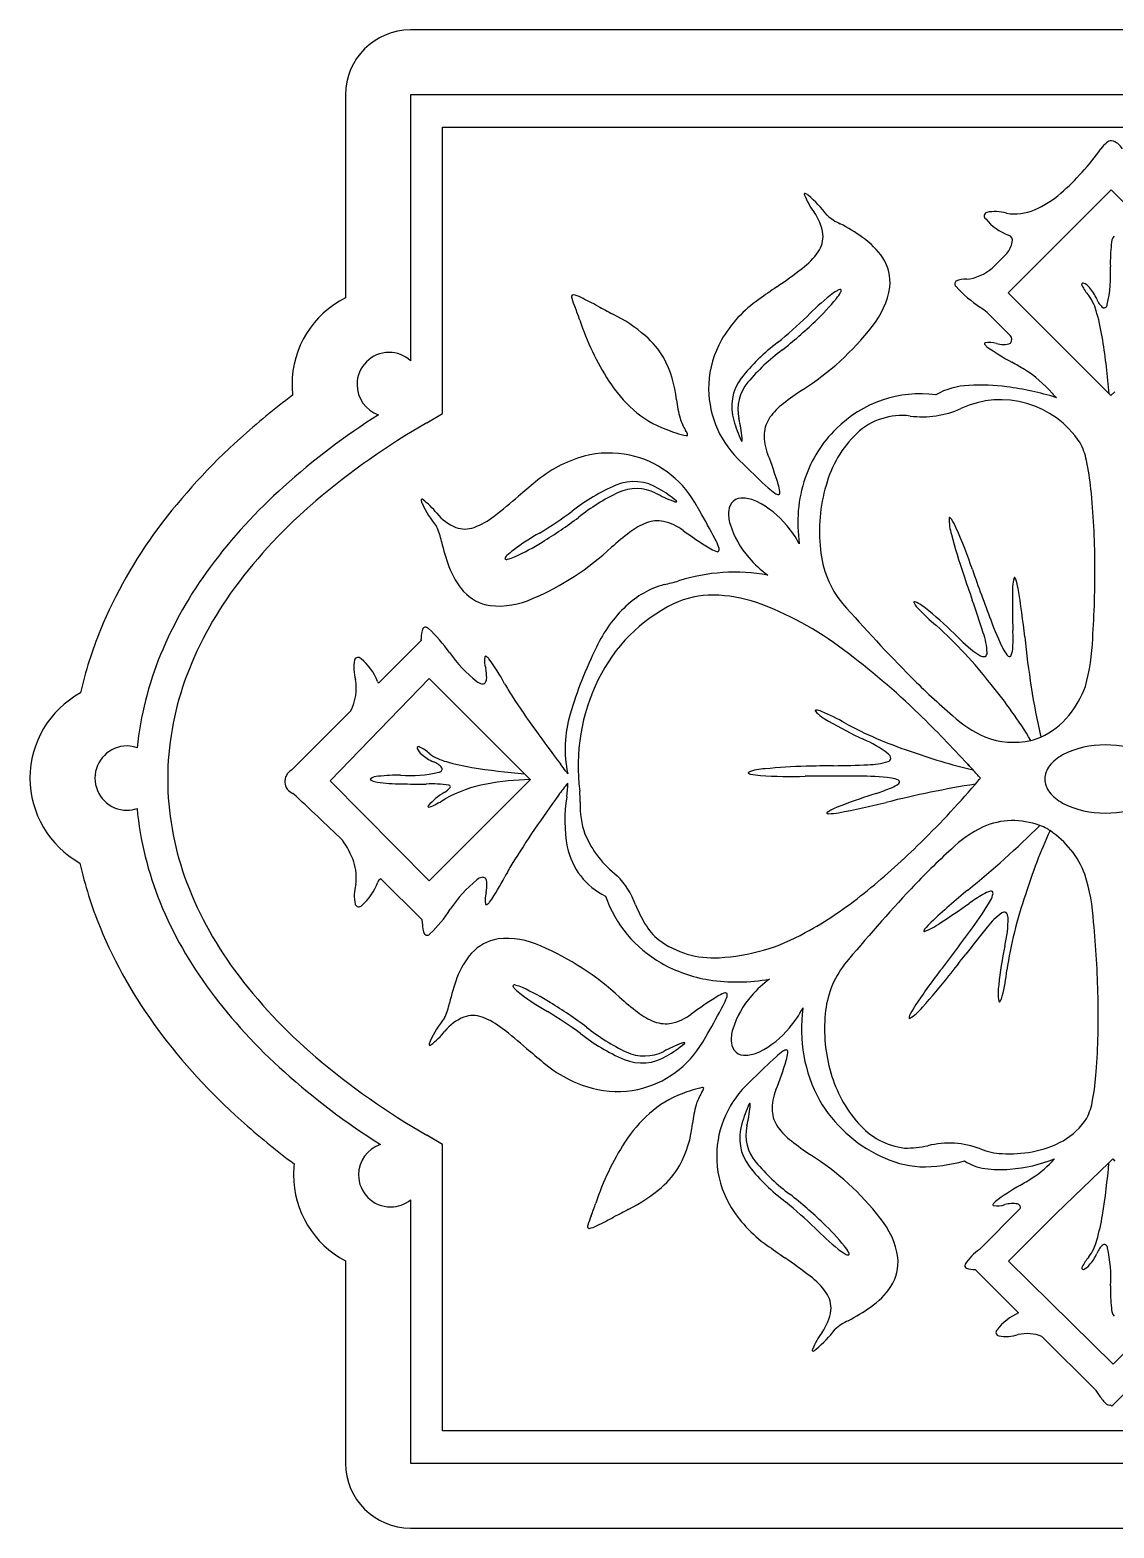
# Model space of a CAD drawing. Extents: x -0.04 to 8.28, y -0.08 to 5.68.
# Drawn here: x -0.04 to 4.13, y -0.08 to 5.68 of the extents above; entities that cross this region are included whole.
import ezdxf

# ---------------------------------------------------------------- set-up
doc = ezdxf.new("R2010")
doc.units = 0

msp = doc.modelspace()

# ---------------------------------------------------------------- linework, layer by layer
at = {"color": 7, "linetype": 'CONTINUOUS'}
for p, q in [((1.422981, 5.433589), (1.422981, 4.411334)), ((6.808538, 5.433589), (1.422981, 5.433589)), ((1.546314, 4.279194), (1.546314, 5.310255)), ((1.546314, 5.310255), (6.685204, 5.310255)), ((3.721571, 4.672417), (4.118103, 5.068951)), ((4.118103, 5.068951), (4.517185, 4.669871)), ((3.716382, 4.824206), (3.660154, 4.767978)), ((4.109711, 4.284274), (3.721571, 4.672417)), ((3.640739, 4.596271), (3.729091, 4.507921)), ((1.546314, 4.208387), (1.546314, 4.279194)), ((4.116216, 4.277769), (4.109711, 4.284274)), ((4.131446, 4.292138), (4.116216, 4.277769)), ((1.485164, 4.172685), (1.546314, 4.208387)), ((2.682009, 4.034524), (2.710255, 4.006842)), ((2.535437, 3.832227), (2.515849, 3.866591)), ((1.463641, 3.334626), (1.300357, 3.171344)), ((1.113649, 2.795469), (1.494782, 3.188519)), ((1.494782, 3.188519), (1.860717, 2.822588)), ((1.193743, 3.064728), (0.964936, 2.835923)), ((1.495181, 2.411024), (1.113649, 2.795469)), ((1.883729, 2.799576), (1.495181, 2.411024)), ((1.860717, 2.822588), (1.883041, 2.800263)), ((1.883043, 2.800264), (1.883729, 2.799577)), ((2.028032, 2.786903), (2.028032, 2.786903)), ((1.309403, 2.418762), (1.467288, 2.260874)), ((2.546681, 1.790184), (2.566269, 1.824548)), ((2.741092, 1.649936), (2.712842, 1.622251)), ((1.546314, 1.396566), (1.485167, 1.432267)), ((1.546314, 1.325758), (1.546314, 1.396566)), ((1.546314, 0.294701), (1.546314, 1.325758)), ((3.905879, 1.130959), (4.10895, 1.32642)), ((4.10895, 1.32642), (4.124101, 1.341002)), ((4.124101, 1.341002), (4.132171, 1.332932)), ((1.422981, 1.183709), (1.422981, 0.171369)), ((3.767967, 1.150021), (3.611249, 0.993302)), ((3.722513, 0.947591), (3.905879, 1.130959)), ((4.125396, 0.552309), (3.722513, 0.947591)), ((4.519097, 0.94601), (4.125396, 0.552309)), ((3.594059, 0.915907), (3.761456, 0.74851)), ((3.851507, 0.658456), (4.057595, 0.45237)), ((4.120014, 0.389951), (4.389952, 0.659888)), ((4.057595, 0.45237), (4.059147, 0.450073)), ((4.115272, 0.394689), (4.120014, 0.389951)), ((6.685204, 0.294701), (1.546314, 0.294701)), ((1.422981, 0.171369), (6.808538, 0.171369))]:
    msp.add_line(p, q, dxfattribs=at)
for centre, radius, start, end in [((4.178212, 5.156086), 0.122081, 129.897394, 144.983319), ((4.1207, 5.225931), 0.031615, 92.309, 131.123668), ((4.106492, 5.198137), 0.060776, 27.119514, 77.712766), ((3.25279, 5.817724), 1.015541, 311.349485, 324.371161), ((2.9402, 5.051066), 0.003468, 88.239635, 225.498315), ((3.220494, 5.164454), 0.305544, 202.283874, 216.514102), ((2.930336, 5.023181), 0.032897, 48.155488, 72.35784), ((2.629621, 4.668422), 0.497949, 37.43225, 49.610566), ((3.668269, 5.350346), 0.39021, 293.314829, 310.890723), ((2.823789, 4.872189), 0.187199, 8.05923, 36.161601), ((3.156817, 5.11785), 0.19725, 228.077344, 245.630226), ((3.64419, 4.968026), 0.014668, 110.025962, 230.958609), ((3.800471, 5.095673), 0.216168, 220.030849, 248.895279), ((3.670934, 4.826514), 0.158508, 73.88697, 101.560987), ((3.746687, 5.166032), 0.189911, 260.372214, 293.596399), ((2.905201, 4.889634), 0.10431, 325.307053, 364.839006), ((2.691623, 4.214639), 0.81903, 55.001467, 62.056016), ((2.993022, 4.640891), 0.296999, 33.926465, 55.467669), ((3.635575, 4.890398), 0.104457, 320.678013, 347.303024), ((3.715916, 4.872821), 0.022223, 345.982638, 432.403439), ((4.72089, 4.789661), 0.606674, 173.442309, 181.490431), ((4.164633, 4.861271), 0.046506, 140.722459, 182.866011), ((2.755932, 4.99708), 0.288217, 306.874238, 324.634669), ((3.095857, 4.713077), 0.1714, 353.873439, 393.090132), ((1.794657, 6.223491), 1.846409, 304.157103, 307.900019), ((3.540739, 4.905287), 0.181972, 276.316327, 311.012747), ((3.617233, 4.73945), 0.498379, 347.010032, 363.96152), ((5.937364, 0.219367), 5.44829, 124.756495, 125.636783), ((3.174648, 4.489831), 0.220783, 120.158228, 128.644207), ((2.952185, 4.740991), 0.141256, 320.525856, 332.152873), ((3.076195, 4.664474), 0.020485, 86.228544, 127.482497), ((3.072215, 4.680198), 0.007116, 313.174307, 401.519825), ((2.958467, 4.741622), 0.311354, 320.428164, 351.348048), ((3.530024, 4.707267), 0.013905, 133.738876, 230.894836), ((3.552876, 4.651076), 0.073766, 83.865085, 116.111179), ((3.895853, 5.039658), 0.508033, 222.493578, 236.400732), ((4.009568, 4.704663), 0.005769, 77.264149, 232.068187), ((4.129872, 4.755755), 0.135775, 204.192906, 223.605141), ((3.990585, 4.659679), 0.054513, 37.68848, 68.188116), ((3.893317, 4.570876), 0.186092, 24.695364, 41.017863), ((2.049747, 4.657075), 0.007842, 99.654438, 217.022245), ((2.324003, 4.729975), 0.291058, 195.46716, 202.960381), ((2.037217, 4.582779), 0.08279, 59.651263, 82.214725), ((0.849127, 4.141846), 1.296838, 19.169762, 21.466558), ((1.181664, 2.830873), 2.032217, 61.750396, 63.795342), ((7.057964, 13.930564), 10.527049, 242.170778, 242.525324), ((3.042315, 4.245196), 0.489658, 124.787736, 149.855716), ((3.657801, 3.887367), 0.993052, 128.709546, 135.628544), ((2.320164, 5.257733), 0.957633, 313.45251, 320.700301), ((2.989051, 3.784933), 1.040657, 51.227647, 53.04251), ((3.873204, 4.548131), 0.195108, 13.476291, 35.746245), ((4.13203, 4.672885), 0.073746, 199.207442, 231.614164), ((4.089951, 4.627441), 0.012907, 253.27865, 359.926487), ((3.055368, 4.890792), 1.033138, 198.224551, 212.662293), ((1.930583, 4.051), 0.603863, 49.045815, 63.371014), ((1.764484, 5.798271), 1.697158, 309.089147, 314.21237), ((1.674381, 5.93088), 1.890449, 308.509851, 313.629637), ((3.20589, 4.353385), 0.890077, 8.838886, 15.657134), ((2.096016, 4.243635), 0.349947, 30.687008, 48.829198), ((2.370134, 5.185662), 1.048235, 302.319704, 322.205827), ((3.714876, 4.492805), 0.02075, 318.170897, 406.75737), ((1.340759, 4.319731), 0.123549, 90.00008, 179.998992), ((1.340436, 4.320668), 0.122613, 47.684171, 89.848988), ((2.948211, 4.304111), 0.378713, 150.414051, 177.275538), ((3.299276, 3.866404), 0.770489, 127.092516, 141.684793), ((3.32457, 3.816417), 0.792014, 126.679772, 139.730917), ((3.633931, 4.476965), 0.003807, 111.391021, 218.54494), ((3.661893, 4.494276), 0.03667, 212.464081, 233.169945), ((3.648585, 4.385583), 0.096272, 73.216282, 99.592322), ((4.133652, 5.155407), 0.848849, 234.432707, 242.071759), ((3.70169, 4.552752), 0.079151, 251.354674, 291.219078), ((1.227897, 4.048309), 2.891459, 4.680974, 8.789787), ((2.022729, 4.221401), 0.424712, 5.371545, 28.220044), ((2.48865, 2.191731), 2.540964, 59.342493, 60.598404), ((2.658633, 4.642485), 0.565155, 213.176358, 227.935482), ((2.952151, 4.305442), 0.382588, 177.502727, 225.082307), ((2.838134, 4.235365), 0.179956, 142.827668, 197.590086), ((2.84704, 4.223075), 0.164803, 140.294632, 192.042127), ((3.544684, 3.991726), 0.454172, 40.386592, 58.157274), ((1.340396, 4.319985), 0.123186, 180.116774, 250.759762), ((3.636628, 3.246663), 1.267939, 123.83885, 127.947892), ((3.384801, 3.824829), 0.459249, 82.689387, 135.047145), ((3.582577, 4.031951), 0.284806, 92.392613, 119.290493), ((3.616195, 3.597606), 0.720342, 81.964878, 93.622069), ((3.549246, 3.069385), 1.252757, 73.486786, 82.309871), ((3.945554, 4.325969), 0.067932, 216.038156, 235.575307), ((3.923834, 4.330004), 0.062344, 252.729459, 254.477863), ((2.535103, 4.505711), 0.380854, 227.946631, 250.106926), ((2.982526, 4.329025), 0.541221, 187.203463, 194.887155), ((3.011166, 4.044478), 0.254194, 127.359838, 144.076539), ((3.391251, 4.559294), 0.363658, 262.674273, 294.113832), ((3.693068, 3.897111), 0.364082, 33.107756, 114.89179), ((2.809656, 1.83603), 2.808099, 122.525717, 131.886992), ((2.921281, 1.682776), 2.874382, 119.975276, 130.394777), ((2.65704, 4.252851), 0.207332, 197.653293, 211.887174), ((3.068977, 4.285577), 0.415757, 194.570934, 205.911505), ((1.936842, 4.021781), 0.767393, 6.966695, 12.562463), ((2.9067, 4.122365), 0.123913, 144.900856, 175.845944), ((3.398624, 3.803279), 0.484288, 134.398302, 161.076446), ((3.312659, 3.947363), 0.2533, 82.691565, 133.237902), ((2.576862, 4.561548), 0.448028, 247.514102, 257.972712), ((2.418818, 4.102348), 0.074469, 20.35743, 33.388244), ((2.485112, 4.126807), 0.003808, 245.007616, 382.319447), ((2.696804, 4.103746), 0.001794, 175.133531, 332.590963), ((2.664937, 4.109376), 0.034076, 349.079611, 369.260036), ((2.975865, 4.123733), 0.192903, 177.739518, 202.490871), ((3.444436, 3.817008), 0.438588, 134.113896, 164.837301), ((3.797022, 3.98526), 0.229491, 10.546643, 28.845289), ((2.220452, 3.57174), 0.489649, 105.406491, 130.474471), ((2.187413, 3.677731), 0.378708, 77.986124, 104.847611), ((2.185125, 3.674258), 0.382584, 30.180176, 77.759318), ((1.197316, 3.425068), 1.717989, 17.316459, 21.329046), ((4.696492, 5.99182), 2.808073, 224.981841, 227.470213), ((3.050517, 3.816626), 0.994678, 5.857857, 12.225904), ((2.325348, 2.373295), 2.084772, 131.836502, 143.368193), ((5.377238, -0.252151), 5.448162, 129.625022, 130.50531), ((2.521409, 3.226868), 0.770483, 113.57739, 128.169667), ((2.281898, 3.766699), 0.179952, 57.671159, 112.434009), ((2.291523, 3.754958), 0.164801, 63.220483, 114.967761), ((2.174635, 3.55624), 0.415728, 49.351178, 60.692434), ((2.958686, 4.096869), 0.236924, 227.39713, 235.461046), ((2.70408, 3.89398), 0.139949, 5.637822, 17.655471), ((3.457045, 3.787446), 0.544701, 161.494003, 188.468056), ((3.60997, 3.756437), 0.614388, 163.422892, 186.706527), ((2.341998, 2.359649), 1.983475, 130.321628, 143.564654), ((1.496559, 3.877943), 0.032897, 182.899164, 207.101742), ((1.467083, 3.8755), 0.003467, 29.758286, 167.016341), ((1.916126, 4.078498), 0.497922, 205.650615, 217.829388), ((1.286124, 3.633285), 0.305532, 38.747122, 52.977579), ((0.624648, 5.281637), 1.846427, 307.361758, 311.104673), ((2.563307, 3.189692), 0.792001, 115.530653, 128.581798), ((2.717747, 4.583994), 0.767389, 242.699234, 248.295002), ((2.447804, 3.902143), 0.034076, 246.001566, 266.181991), ((2.445141, 3.869892), 0.001794, 282.688115, 440.145957), ((2.701891, 3.830559), 0.055332, 132.422459, 175.306328), ((2.69902, 3.828109), 0.055333, 85.630525, 128.513287), ((2.694505, 3.746357), 0.137202, 63.962509, 86.351872), ((2.597793, 3.554981), 0.351619, 39.32588, 63.491516), ((2.838266, 3.917489), 0.021038, 228.617189, 272.495868), ((2.834098, 3.904756), 0.00972, 301.538438, 377.808658), ((1.126843, 3.622957), 2.928075, 0.172325, 5.785959), ((1.669685, 3.942572), 0.187195, 219.100109, 247.202706), ((1.566164, 4.039974), 0.288219, 290.627739, 308.387942), ((1.043532, 5.202661), 1.697201, 301.049693, 306.172686), ((0.938262, 5.32343), 1.890374, 301.632665, 306.752681), ((0.110811, 2.416501), 2.807684, 27.79182, 30.280422), ((2.783332, 3.822139), 0.1372, 174.584924, 196.974741), ((3.659398, 3.797054), 0.164704, 176.51605, 199.386332), ((3.496889, 3.806156), 0.002097, 46.118289, 154.385873), ((3.484778, 3.789769), 0.022458, 31.53436, 52.843153), ((1.347395, 3.683001), 0.197242, 9.632166, 27.185959), ((1.632104, 3.868279), 0.104309, 250.422437, 289.95439), ((2.409883, 2.885535), 0.992969, 119.632984, 126.552441), ((3.034919, 2.742958), 1.267919, 127.313684, 131.422726), ((2.422489, 3.550801), 0.25419, 111.18612, 127.902822), ((2.373738, 3.671642), 0.123911, 79.415852, 110.361166), ((2.354823, 3.605102), 0.192898, 52.771699, 77.523051), ((3.482991, 5.147455), 1.718057, 233.933324, 237.945681), ((2.987526, 3.887487), 0.351588, 197.445113, 221.612562), ((2.56133, 3.513927), 0.405935, 28.437792, 40.546861), ((3.300801, 3.672309), 0.240731, 23.388043, 32.460785), ((1.65753, 2.950887), 2.035384, 18.827962, 23.66507), ((2.339219, 3.903121), 0.819024, 193.206658, 200.261207), ((1.424982, 4.527646), 0.957555, 294.561454, 301.809703), ((1.481927, 4.461051), 1.048234, 293.056707, 312.942603), ((2.646156, 3.8095), 0.139955, 237.606503, 249.623695), ((2.385186, 3.614885), 0.236905, 19.800851, 27.864996), ((2.589282, 3.685704), 0.021036, 342.762743, 386.644072), ((5.426457, 4.232349), 1.983881, 194.298514, 198.865299), ((1.806353, 3.645634), 0.020486, 127.777262, 169.031659), ((1.792159, 3.653484), 0.007116, 213.743281, 302.088996), ((1.950204, 3.505998), 0.220778, 126.618797, 135.105005), ((1.763907, 3.785023), 0.141247, 283.107498, 294.734972), ((2.602656, 3.686496), 0.00972, 237.450926, 313.716643), ((3.029904, 3.911638), 0.399438, 220.165701, 234.365337), ((3.38173, 3.719244), 0.383505, 185.169989, 219.100939), ((0.42093, 3.593243), 3.634179, 356.051757, 360.607318), ((1.908342, 2.68291), 1.565392, 143.355266, 157.544171), ((1.850321, 3.720071), 0.296997, 199.79474, 221.335717), ((2.671643, 2.877103), 0.720907, 79.971138, 107.566102), ((12.230112, 6.508107), 9.158024, 198.574903, 199.235865), ((11.205267, 6.268263), 8.072293, 199.243546, 200.705027), ((3.976766, 3.521009), 0.239274, 166.689403, 182.771092), ((3.745872, 3.575752), 0.001984, 59.73294, 169.979649), ((3.737411, 3.56776), 0.013554, 16.134486, 45.730582), ((1.875269, 2.70388), 1.403534, 143.554237, 160.239935), ((1.754351, 3.638985), 0.171401, 222.172001, 261.388471), ((2.486511, 3.222646), 0.339006, 105.06989, 133.865293), ((1.873888, 5.693456), 2.206698, 283.749496, 285.24329), ((3.531163, 3.497699), 0.231364, 9.365779, 18.608304), ((0.932206, 3.043432), 2.869712, 6.115863, 9.870234), ((1.761695, 3.779114), 0.311352, 263.914138, 294.833797), ((2.593121, 3.101581), 0.500217, 133.059938, 155.382788), ((2.713935, 2.909071), 0.632227, 116.222149, 154.109865), ((2.584356, 3.15808), 0.351644, 89.400892, 115.208879), ((2.58014, 2.969589), 0.540173, 71.33375, 89.16275), ((2.335904, 2.314146), 1.239497, 52.658598, 70.334736), ((8.105672, 7.905059), 6.694806, 221.403788, 224.723273), ((3.361487, 3.481707), 0.002861, 57.488174, 226.43014), ((3.425106, 3.51259), 0.073405, 206.677279, 223.427491), ((3.283337, 3.305284), 0.195786, 47.406771, 65.982531), ((3.877561, 3.923893), 0.684853, 222.396152, 230.864508), ((0.419979, 2.364941), 3.357816, 17.328492, 19.592748), ((6.448781, 3.480791), 2.711161, 179.394515, 182.269924), ((2.431083, 2.248943), 1.552705, 45.099861, 50.637681), ((4.586108, 3.750139), 0.990463, 199.823647, 207.132339), ((1.537515, 3.349982), 0.073764, 154.44315, 186.690143), ((1.481107, 3.372289), 0.013905, 39.660802, 136.816191), ((1.152289, 3.003279), 0.508008, 34.153047, 48.060887), ((2.28603, 2.103666), 1.733637, 37.80909, 48.033266), ((3.842046, 3.64098), 0.42962, 222.853875, 237.756324), ((3.386088, 3.278384), 0.25452, 2.278115, 19.911422), ((3.095648, 3.343741), 0.644783, 357.054349, 362.637291), ((6.940433, 3.652429), 3.169389, 185.490673, 192.546825), ((3.226637, 3.372591), 0.820381, 344.840891, 357.933612), ((1.517814, 3.330153), 0.054357, 172.529742, 175.279807), ((1.43199, 3.341883), 0.032267, 351.689936, 359.121801), ((2.01633, 3.604352), 0.544607, 215.450871, 231.570645), ((3.605495, 2.582114), 1.637743, 153.61422, 163.350017), ((1.410224, 1.033179), 2.819693, 45.717956, 53.492531), ((3.624769, 3.287231), 0.01569, 301.291908, 364.644981), ((3.771887, 3.330776), 0.074617, 205.679938, 227.894042), ((3.649033, 3.311177), 0.090547, 338.986348, 359.639246), ((1.646337, 2.793554), 1.280993, 157.641497, 174.216853), ((1.363232, 3.230228), 0.158511, 168.994338, 196.66813), ((1.221464, 3.255599), 0.014667, 39.595108, 160.528268), ((1.09533, 3.098075), 0.216183, 21.662559, 50.525183), ((1.80392, 3.256848), 0.096265, 170.961092, 197.33894), ((1.712408, 3.270617), 0.003807, 52.010281, 159.161095), ((1.553136, 3.19282), 0.162775, 359.584455, 372.538739), ((1.695364, 3.242484), 0.036676, 37.384294, 58.088795), ((1.038798, 2.7643), 0.84891, 28.484391, 36.123213), ((3.62714, 3.298307), 0.025156, 235.346183, 283.279834), ((3.726752, 3.280461), 0.007029, 225.852755, 345.553744), ((1.618514, 2.799877), 1.129449, 160.41954, 179.868182), ((1.017842, 3.151888), 0.196312, 333.641248, 369.640255), ((1.317198, 3.186668), 0.022723, 202.762632, 220.431936), ((1.162747, 3.065329), 0.173711, 37.610433, 37.855659), ((1.709916, 3.222651), 0.05521, 234.468446, 256.638731), ((1.700607, 3.181882), 0.013399, 255.081869, 316.95745), ((1.685661, 3.190199), 0.03028, 324.782413, 362.727209), ((2.818463, 2.852311), 0.751067, 153.696257, 187.349378), ((5.148021, 4.969227), 2.527463, 224.616741, 229.53082), ((3.986719, 4.438133), 2.541278, 209.956579, 211.212261), ((6.002142, 5.912145), 5.033471, 213.674488, 217.324838), ((2.165188, 1.943708), 1.927878, 31.500569, 39.363505), ((3.650193, 3.294535), 0.392752, 320.83913, 339.666682), ((2.981961, 3.065068), 0.002861, 63.712867, 232.651691), ((3.120682, 3.199181), 0.195779, 224.157862, 242.734078), ((2.974871, 2.994704), 0.073407, 66.712521, 83.46296), ((2.744538, 2.428318), 0.684824, 59.277176, 67.745761), ((2.489994, 2.919121), 0.472462, 163.745269, 191.753948), ((3.818921, 4.362991), 1.552623, 239.503672, 245.04172), ((3.851312, 4.431329), 1.604109, 241.845167, 251.445529), ((0.110913, -0.318122), 4.694291, 42.593483, 45.879972), ((3.827033, 3.393354), 0.471575, 227.361058, 245.534905), ((3.732397, 3.225307), 0.2853, 293.625323, 321.193858), ((2.997889, 2.55903), 0.429647, 52.386071, 67.287379), ((3.742225, 3.253915), 0.310143, 249.129654, 282.426542), ((3.742225, 3.253915), 0.310143, 282.426542, 284.20061), ((3.732397, 3.225307), 0.2853, 287.525354, 293.625323), ((0.332973, 2.80594), 0.123546, 90.000544, 179.999456), ((0.33149, 2.807323), 0.122172, 70.702785, 89.304956), ((1.454301, 2.921459), 0.005769, 37.924618, 192.729494), ((1.499287, 2.940444), 0.054516, 201.812274, 232.311911), ((1.403211, 2.801156), 0.135774, 46.394745, 65.807208), ((1.588088, 3.037707), 0.186089, 228.982023, 245.30475), ((1.607142, 3.051044), 0.187453, 233.95906, 255.905685), ((3.255203, 2.884852), 0.015686, 285.497291, 348.856303), ((3.245613, 2.878812), 0.02516, 6.86757, 54.79552), ((4.168321, 5.237643), 2.469777, 250.425725, 256.372174), ((4.005907, 2.754243), 0.159537, 118.100592, 141.575198), ((4.088196, 2.591334), 0.342028, 88.825969, 117.406365), ((4.102213, 2.591335), 0.342028, 62.5936, 91.174221), ((0.988332, 2.792959), 0.048921, 118.570131, 248.998809), ((1.419512, 3.313804), 0.498389, 266.038563, 282.989823), ((1.486082, 2.799), 0.073742, 38.385827, 70.793223), ((1.531523, 2.841077), 0.012907, 270.074154, 376.72071), ((1.791671, 3.663693), 0.827131, 253.842247, 260.778189), ((2.082353, 5.470353), 2.657026, 260.834363, 265.215123), ((0.9785, 2.069785), 1.291168, 36.179069, 37.74574), ((3.142427, 3.655594), 1.391625, 216.287644, 216.753802), ((2.723979, 2.826223), 0.002097, 135.741037, 244.009348), ((2.788485, 2.676789), 0.164703, 90.756055, 113.62611), ((2.735193, 2.843236), 0.022458, 237.299479, 258.608272), ((2.988302, 0.867883), 1.983904, 91.276912, 95.843698), ((3.19448, -6.301042), 9.155761, 90.905905, 91.567097), ((3.017549, 6.210724), 3.357304, 270.549116, 272.8136), ((3.181324, 3.111945), 0.25448, 270.230504, 287.865407), ((7.093371, 6.125047), 4.806733, 222.803516, 223.156457), ((0.110913, -0.318122), 4.694291, 42.237391, 42.593483), ((0.110913, -0.318122), 4.694291, 41.716977, 42.237391), ((4.168321, 5.237643), 2.469777, 256.372174, 256.384289), ((3.946861, 2.800987), 0.084229, 141.523447, 178.987378), ((0.332977, 2.805941), 0.12355, 179.999874, 269.997808), ((1.618505, 2.805076), 1.12944, 180.131895, 199.580537), ((1.297692, 2.766397), 0.046504, 87.132992, 129.278538), ((1.274862, 2.80301), 0.00664, 185.31571, 263.444883), ((1.309687, 2.889233), 0.099406, 249.025284, 261.725514), ((1.39129, 3.441585), 0.657754, 261.615649, 269.626918), ((1.369301, 2.210162), 0.60665, 88.509484, 96.557836), ((1.483794, 7.348374), 4.565554, 268.785271, 269.993284), ((1.506582, 2.358144), 0.425316, 81.360571, 93.143483), ((1.510593, 2.825511), 0.085529, 299.520866, 318.873711), ((1.797796, 2.302794), 0.487146, 99.819983, 119.67881), ((1.570709, 2.772958), 0.00568, 319.343297, 452.399912), ((1.907845, 1.741036), 1.059518, 91.341323, 100.502847), ((4.051925, 1.183456), 2.582089, 141.611673, 142.918002), ((1.620673, 2.79239), 0.407396, 351.788336, 359.228214), ((2.782115, 3.056415), 0.240737, 257.681975, 266.754488), ((2.893572, 4.847707), 2.03549, 266.476827, 271.313706), ((3.066829, -5.259744), 8.073489, 89.437173, 90.898425), ((3.151631, 1.82292), 0.990451, 83.009226, 90.317918), ((3.019931, 3.362156), 0.644788, 287.505747, 293.088689), ((4.219718, -1.13302), 3.965352, 99.056912, 104.118973), ((3.264977, 2.731741), 0.074614, 62.247195, 84.46198), ((3.241074, 2.853828), 0.090547, 290.50272, 311.155391), ((3.296673, 2.791439), 0.007029, 304.590264, 424.288842), ((0.866873, 5.125218), 3.596102, 314.150768, 319.356454), ((0.866873, 5.125218), 3.596102, 319.356454, 319.833665), ((3.946862, 2.803963), 0.08423, 181.012153, 218.476306), ((-6.664063, -5.505116), 11.242477, 45.890316, 47.22598), ((1.675333, 2.54395), 0.240698, 120.619825, 139.954693), ((1.344426, 3.055516), 0.391883, 293.675433, 302.778838), ((6.070474, -0.210579), 5.034072, 144.112874, 147.762765), ((2.592908, 2.643137), 0.576256, 170.907606, 190.205837), ((1.693925, 2.717624), 0.381599, 359.265547, 365.807177), ((2.403938, 2.699581), 0.328708, 177.707021, 199.452429), ((2.556991, 5.496498), 2.8695, 280.270904, 284.025504), ((4.045714, 0.167328), 2.71069, 107.870716, 110.746584), ((4.005905, 2.850704), 0.159534, 218.424575, 241.899634), ((4.088194, 3.013622), 0.342033, 242.594522, 271.174467), ((4.102216, 3.013622), 0.342032, 268.825344, 297.405514), ((0.331402, 2.80456), 0.122178, 270.736228, 288.97498), ((1.643863, 2.810827), 1.27855, 185.466835, 202.221378), ((1.492662, 2.696839), 0.002537, 128.87545, 247.392187), ((1.492695, 2.714832), 0.020361, 267.163545, 296.52972), ((3.026026, 2.671807), 0.001983, 120.171383, 230.41539), ((3.030616, 2.682502), 0.013553, 244.412784, 274.00933), ((3.156925, 2.473892), 0.239266, 107.370455, 123.452828), ((3.025374, 2.900255), 0.231355, 271.533033, 280.776016), ((3.83232, 2.19515), 0.471569, 116.12265, 134.296269), ((1.321841, 5.150294), 3.56917, 308.973552, 314.935551), ((3.740069, 2.351524), 0.290887, 69.322324, 113.368409), ((5.775537, 1.733852), 2.083371, 155.317356, 162.583692), ((3.740069, 2.351524), 0.290887, 63.347092, 69.322324), ((3.684773, 2.307967), 0.355877, 56.244974, 58.530659), ((3.684773, 2.307967), 0.355877, 21.065158, 56.244974), ((0.907674, 2.381061), 0.314356, 19.052384, 36.280785), ((2.293291, 2.59743), 0.273402, 191.904203, 243.803844), ((2.46139, 2.747173), 0.39956, 203.146388, 232.43794), ((1.393726, 4.566212), 2.828053, 308.836785, 314.380788), ((1.03453, 2.424993), 0.180109, 350.770336, 379.015824), ((5.198309, 0.658187), 2.527408, 132.126787, 137.040865), ((1.875279, 2.901084), 1.403547, 199.760312, 216.445781), ((1.711631, 2.370737), 0.055208, 104.798943, 126.969682), ((1.701302, 2.411256), 0.0134, 44.479193, 106.354987), ((1.686568, 2.402567), 0.030282, 358.708311, 396.652438), ((1.029477, 2.811945), 0.848613, 325.313037, 332.953234), ((4.016697, 1.213469), 2.539607, 150.222381, 151.479438), ((1.996391, 2.213468), 0.310009, 19.883633, 44.419316), ((3.231571, 2.198539), 0.82038, 3.723916, 16.816408), ((1.36525, 2.354461), 0.158511, 164.768706, 192.442497), ((1.094132, 2.47984), 0.216165, 310.911732, 339.776386), ((1.317735, 2.398683), 0.021738, 112.537329, 162.788774), ((2.027523, 1.996858), 0.544592, 129.867841, 145.988071), ((1.80649, 2.3389), 0.09629, 164.099478, 190.469863), ((1.554157, 2.396614), 0.162771, 348.901222, 361.855506), ((2.238803, 3.500792), 1.468242, 298.588083, 309.221876), ((8.238904, -2.190195), 6.693754, 136.93416, 140.254103), ((5.383854, 0.154676), 2.869499, 129.291137, 133.045737), ((3.673231, 2.281991), 0.090543, 102.161195, 122.814321), ((3.656414, 2.363846), 0.007029, 349.026675, 468.724738), ((1.906625, 2.921161), 1.563525, 202.322765, 216.653899), ((1.224164, 2.325543), 0.014668, 200.908007, 321.840654), ((1.715326, 2.322844), 0.003806, 202.256569, 309.412314), ((1.697603, 2.35052), 0.036647, 303.336631, 324.049543), ((2.626751, 2.512613), 0.48168, 199.464105, 240.128584), ((2.931133, 2.596759), 0.700663, 203.363227, 210.0521), ((1.999458, 4.532136), 2.710682, 302.570787, 305.446655), ((3.948771, 1.800993), 0.644765, 120.228457, 125.811629), ((2.793088, 2.826102), 0.990424, 322.998447, 330.307368), ((3.589603, 2.374087), 0.074615, 328.858022, 351.07258), ((5.400597, 1.808262), 1.703846, 161.197246, 171.269771), ((1.381148, 2.243298), 0.087915, 1.676515, 11.531728), ((1.148669, 2.576075), 0.508033, 313.37539, 327.282316), ((3.318275, 2.441473), 0.239266, 289.863738, 305.946111), ((3.581612, 2.081272), 0.231357, 132.541711, 141.784464), ((3.844548, 2.079864), 0.254496, 125.452338, 143.086329), ((3.706552, 2.274784), 0.015688, 64.460839, 127.817093), ((3.291562, 2.263078), 0.429627, 346.028747, 360.930511), ((3.695983, 2.270704), 0.025157, 358.522589, 406.453609), ((0.433307, 1.896825), 3.634291, 1.050243, 5.605574), ((1.542478, 2.239118), 0.073763, 174.747762, 206.99498), ((1.486649, 2.215405), 0.013905, 224.625796, 321.779281), ((2.522989, 2.360605), 0.229122, 210.048388, 230.599668), ((2.569023, 2.873783), 0.759729, 273.052883, 299.347501), ((3.410113, 2.215557), 0.013553, 139.303101, 168.899197), ((3.398795, 2.218267), 0.001984, 182.896149, 293.141596), ((-2.936529, 6.988365), 8.072165, 322.418785, 323.880266), ((6.231808, 0.09736), 3.357334, 140.503743, 142.768227), ((1.881151, 1.936707), 0.296992, 138.664613, 160.205818), ((1.785182, 2.01779), 0.1714, 98.611071, 137.827986), ((1.792527, 1.87766), 0.311352, 65.165862, 96.085522), ((1.512777, 1.195737), 1.048213, 47.057475, 66.943825), ((2.588044, 2.469734), 0.355251, 233.665276, 273.46009), ((5.228782, 1.843851), 1.552695, 168.276115, 173.813935), ((2.655011, 2.562099), 0.538667, 240.14363, 261.057927), ((3.374849, 1.870468), 0.357727, 142.20779, 175.490317), ((-3.698549, 7.715344), 9.158531, 321.749873, 322.410835), ((2.342028, 3.245334), 1.983515, 216.435466, 229.678264), ((2.370053, 1.753661), 0.819022, 159.739338, 166.793886), ((2.678166, 2.725628), 0.703812, 261.265113, 280.267254), ((3.042102, 1.708985), 0.402392, 126.347371, 139.760105), ((5.064644, 0.812205), 2.035484, 142.003753, 146.840632), ((1.929514, 3.265694), 1.983992, 317.474149, 322.040705), ((3.035366, 2.137981), 0.684826, 345.571637, 354.040222), ((2.327681, 3.233862), 2.087996, 216.64029, 228.263878), ((1.822993, 2.003291), 0.007116, 57.912087, 146.255637), ((1.837186, 2.011142), 0.020484, 190.970421, 232.224818), ((1.981042, 2.150782), 0.220784, 224.895109, 233.381088), ((1.794733, 1.871741), 0.14126, 65.263591, 76.890151), ((2.440771, 2.771315), 0.993061, 233.447642, 240.366411), ((1.455773, 1.129048), 0.957645, 58.190641, 65.438203), ((3.06574, 2.913803), 1.2679, 228.577361, 232.686403), ((3.513837, 0.509305), 1.718077, 122.054447, 126.066804), ((2.676995, 1.847274), 0.139959, 110.378171, 122.395135), ((2.416012, 2.04189), 0.236912, 332.135699, 340.199844), ((2.633489, 1.97028), 0.00972, 46.283357, 122.549074), ((2.620115, 1.971072), 0.021036, 333.355707, 377.237478), ((2.997823, 1.735431), 0.351608, 138.388466, 162.555009), ((3.878275, 1.979132), 0.195785, 170.583268, 189.159256), ((3.627185, 1.984352), 0.073406, 329.852, 346.602896), ((1.139949, 1.887558), 2.928022, 355.871373, 361.485007), ((1.378215, 1.973776), 0.197256, 332.815441, 350.367639), ((1.074408, 0.454167), 1.697135, 53.827408, 58.950631), ((0.969071, 0.333287), 1.890436, 53.247804, 58.367591), ((2.453324, 2.105973), 0.25419, 232.09691, 248.813383), ((0.141395, 3.240422), 2.807974, 329.71951, 332.207883), ((2.57688, 2.104336), 0.398901, 319.46951, 332.851181), ((3.494003, 1.839124), 0.567589, 171.805164, 208.687419), ((3.08113, 1.946387), 0.151226, 189.158558, 189.629758), ((2.759832, 1.892006), 0.174641, 9.233236, 9.586407), ((3.561518, 1.792901), 0.240731, 146.561715, 155.634229), ((3.260878, 2.024799), 0.164713, 299.692785, 322.561706), ((3.687847, 1.948001), 0.002861, 180.666049, 349.604496), ((1.946937, 1.578287), 0.497896, 142.169808, 154.349267), ((1.700518, 1.714203), 0.187195, 112.797294, 140.899891), ((1.662937, 1.788495), 0.10431, 70.045721, 109.577452), ((1.596997, 1.616805), 0.288216, 51.611741, 69.371944), ((2.594136, 2.467068), 0.791986, 231.417649, 244.469022), ((2.404571, 1.985135), 0.123913, 249.639059, 280.583923), ((2.385658, 2.05167), 0.192895, 282.476611, 307.227964), ((2.608075, 2.067935), 0.351612, 296.508205, 320.674522), ((3.601735, 1.840221), 0.586418, 174.287052, 196.667335), ((3.342192, 1.883793), 0.002097, 169.290665, 277.562793), ((3.362535, 1.882624), 0.022458, 154.711844, 176.020865), ((1.527393, 1.778829), 0.032898, 152.894359, 177.096711), ((1.316957, 2.02349), 0.305532, 307.022421, 321.252878), ((0.655509, 0.37517), 1.846384, 48.895462, 52.638377), ((2.552242, 2.429904), 0.770479, 231.830183, 246.42246), ((2.215962, 1.982507), 0.382575, 282.240393, 329.820632), ((2.478637, 1.75463), 0.034078, 93.818804, 113.997638), ((2.475974, 1.786883), 0.001794, 279.866214, 437.332276), ((2.793613, 1.800783), 0.137204, 163.025481, 185.415071), ((2.712168, 1.792364), 0.055331, 184.694296, 227.578165), ((2.921341, 3.922239), 2.874467, 229.605105, 240.024378), ((1.497916, 1.781275), 0.003467, 192.983112, 330.242261), ((5.407287, 5.908037), 5.446977, 229.494849, 230.375367), ((2.312732, 1.890079), 0.179954, 247.565832, 302.32825), ((2.322356, 1.90182), 0.164804, 245.032336, 296.779395), ((2.748606, 1.072744), 0.767434, 111.705861, 117.301172), ((2.205439, 2.100571), 0.415774, 299.308651, 310.648536), ((2.7093, 1.794813), 0.055333, 231.483894, 274.366878), ((2.704785, 1.876559), 0.137196, 273.647674, 296.037945), ((4.727304, -0.334974), 2.808007, 132.530422, 135.018795), ((2.989509, 1.559912), 0.236913, 124.537495, 132.60164), ((2.869099, 1.739288), 0.021036, 87.504241, 131.385129), ((2.734907, 1.762796), 0.139955, 342.344757, 354.361949), ((2.86493, 1.75202), 0.00972, 342.188402, 418.455551), ((2.816832, 3.778328), 2.819916, 228.211825, 237.630071), ((2.251288, 2.085037), 0.489652, 229.525417, 254.593397), ((1.228041, 2.231739), 1.7181, 338.671227, 342.683584), ((3.517228, 1.805315), 0.495535, 195.603345, 221.399339), ((3.068434, 1.749601), 0.99461, 349.431447, 355.799723), ((2.638517, 1.177362), 0.448001, 102.026597, 112.485665), ((2.546779, 1.612079), 0.003809, 337.687223, 474.996865), ((2.982982, 1.351333), 0.382586, 134.917558, 182.497138), ((2.218248, 1.979041), 0.378706, 255.152056, 282.013543), ((2.596772, 1.233173), 0.380858, 109.893208, 132.053503), ((2.718714, 1.486032), 0.207339, 148.113408, 162.34706), ((2.480479, 1.636538), 0.074474, 326.613402, 339.643988), ((3.006694, 1.533044), 0.192899, 157.509576, 182.261155), ((3.456793, 1.835383), 0.533349, 210.253951, 244.913864), ((3.819447, 1.602638), 0.22948, 332.811737, 351.110838), ((2.7203, 1.096405), 0.565153, 132.064818, 146.823942), ((3.044193, 1.409859), 0.541221, 165.112845, 172.796537), ((3.099855, 1.371172), 0.415807, 154.088, 165.427427), ((1.967686, 1.635005), 0.767385, 347.436653, 353.032422), ((2.727638, 1.553028), 0.001794, 27.429541, 184.877246), ((2.695774, 1.547399), 0.034074, 350.739168, 370.921185), ((2.937531, 1.53441), 0.123911, 184.154347, 215.099435), ((2.084401, 1.517484), 0.424707, 331.779759, 354.628258), ((2.868966, 1.42141), 0.179956, 162.410589, 217.172574), ((2.877876, 1.433701), 0.164806, 167.958104, 219.704946), ((3.041998, 1.612298), 0.254193, 215.923561, 232.640035), ((3.357692, 1.661887), 0.281023, 220.973936, 262.929832), ((3.812579, 1.628696), 0.248306, 298.857389, 328.182308), ((1.346142, 1.279805), 0.12315, 108.485755, 179.873344), ((3.117046, 0.848087), 1.033151, 147.337727, 161.77524), ((3.66746, 2.4101), 1.267927, 232.051738, 236.160781), ((3.322807, 1.840152), 0.457152, 270.037017, 281.296196), ((3.494796, 1.06459), 0.33749, 69.153441, 104.139175), ((3.745856, 1.747141), 0.384248, 280.201351, 299.047115), ((2.979044, 1.352665), 0.378713, 182.724462, 209.585949), ((3.355393, 1.840343), 0.791997, 220.268751, 233.320124), ((2.400974, 0.471118), 1.048228, 37.794272, 57.680623), ((3.404258, 1.689487), 0.379211, 242.756123, 266.572444), ((3.39222, 1.895928), 0.58507, 268.958553, 285.992551), ((3.656725, 1.491791), 0.18902, 236.868557, 262.555925), ((3.706088, 1.596066), 0.234533, 247.119021, 268.039228), ((3.727061, 1.824531), 0.463768, 266.41515, 280.793311), ((3.684503, 1.878455), 0.578445, 274.328608, 291.897666), ((3.586365, 1.621657), 0.420554, 302.822772, 318.272852), ((1.486863, 1.546659), 2.63132, 350.787546, 355.198776), ((1.346541, 1.280079), 0.123549, 180.00074, 269.99926), ((2.157673, 1.495256), 0.349958, 311.171362, 329.313096), ((3.330105, 1.790368), 0.770484, 218.315211, 232.907488), ((3.691723, 1.711837), 0.411793, 261.694059, 275.076644), ((2.464643, 3.420199), 2.540186, 300.838856, 302.095454), ((1.992231, 1.687905), 0.60389, 296.629635, 310.954377), ((4.183002, 0.499525), 0.848695, 119.366537, 127.006275), ((1.346082, 1.278907), 0.122377, 270.213978, 308.93044), ((0.910865, 1.596995), 1.296755, 338.534092, 340.831118), ((3.073147, 1.411577), 0.489656, 210.144085, 235.212066), ((1.795345, -0.14145), 1.697106, 45.787202, 50.910654), ((1.705203, -0.274127), 1.890473, 46.370553, 51.490339), ((3.666495, 1.165084), 0.003806, 142.905115, 250.059764), ((3.694872, 1.148487), 0.036656, 128.265927, 148.97611), ((3.678851, 1.256812), 0.09628, 261.847147, 288.219794), ((3.738938, 1.06345), 0.106229, 79.914733, 106.395027), ((3.754873, 1.154468), 0.013829, 341.240406, 438.878205), ((2.385662, 1.008911), 0.29105, 157.039123, 164.532344), ((1.243461, 2.90778), 2.031952, 296.204202, 298.249378), ((7.119629, -8.192004), 10.527336, 117.473859, 117.828405), ((2.989301, 0.915153), 0.311355, 8.65252, 39.57218), ((3.274996, 1.257472), 0.819954, 343.781761, 350.730525), ((2.111415, 1.081811), 0.007842, 142.97967, 260.343646), ((2.098889, 1.156098), 0.082781, 277.782633, 300.347003), ((3.688612, 1.769383), 0.993019, 224.371342, 231.290569), ((2.351021, 0.399062), 0.957602, 39.299585, 46.547605), ((5.968196, 5.437409), 5.44829, 234.363217, 235.243505), ((3.205468, 1.16694), 0.220773, 231.358002, 239.844439), ((2.983026, 0.915785), 0.141249, 27.848123, 39.475368), ((3.103048, 0.976577), 0.007116, 318.480892, 406.824442), ((3.724125, 0.82932), 0.199076, 124.541403, 147.652183), ((3.881456, 1.074125), 0.18654, 323.924129, 345.830558), ((4.132698, 0.953505), 0.073746, 128.385724, 160.79267), ((4.090619, 0.998949), 0.012907, 0.073787, 106.721076), ((3.617908, 0.88694), 0.498372, 356.038366, 372.990082), ((1.825474, -0.566731), 1.84643, 52.099877, 55.842792), ((3.10703, 0.9923), 0.020485, 232.513038, 273.768322), ((3.126689, 0.9437), 0.171402, 326.909985, 366.126677), ((3.565602, 0.930859), 0.010866, 152.736264, 246.021113), ((4.010236, 0.921728), 0.005769, 127.931953, 282.735712), ((4.130546, 0.870635), 0.135781, 136.395785, 155.807565), ((3.991253, 0.966713), 0.054514, 291.812109, 322.311295), ((3.893986, 1.055516), 0.186091, 318.981662, 335.303933), ((2.786762, 0.659692), 0.288221, 35.365445, 53.125648), ((3.588492, 0.989538), 0.073842, 248.297522, 274.323855), ((2.936032, 0.76714), 0.104312, 355.160896, 394.692627), ((3.023857, 1.015883), 0.296997, 304.532698, 326.073902), ((4.721558, 0.836729), 0.606674, 178.509569, 186.557691), ((2.854624, 0.784583), 0.187197, 323.83887, 351.941467), ((2.72245, 1.442138), 0.819034, 297.944469, 304.999018), ((4.1653, 0.765119), 0.046505, 177.133435, 219.278095), ((3.187652, 0.538927), 0.19725, 114.369823, 131.92316), ((3.844803, 0.555982), 0.209794, 113.408293, 142.38189), ((3.251319, 0.492319), 0.305538, 143.484753, 157.715209), ((2.660489, 0.988326), 0.497906, 310.388469, 322.567928), ((3.688491, 0.673946), 0.014114, 134.342043, 256.404644), ((3.711483, 0.822505), 0.164396, 260.790999, 287.184452), ((3.794001, 0.507884), 0.161179, 69.097177, 102.15888), ((2.971033, 0.605709), 0.003467, 134.501294, 271.760756), ((2.961169, 0.633594), 0.032897, 287.64216, 311.844512), ((7.77727, 2.957426), 4.484558, 213.994148, 214.230665), ((4.24123, 0.542687), 0.202811, 212.155967, 224.17773), ((4.110823, 0.413523), 0.019353, 218.975143, 283.291322)]:
    msp.add_arc(centre, radius, start, end, dxfattribs=at)
at = {"layer": 'Default', "color": 72, "linetype": 'CONTINUOUS'}
for p, q in [((6.808538, 5.683589), (1.422981, 5.683589)), ((1.172981, 5.433589), (1.172981, 4.653482)), ((1.172981, 0.949299), (1.172981, 0.171369)), ((1.422981, -0.078631), (6.808538, -0.078631))]:
    msp.add_line(p, q, dxfattribs=at)
for centre, radius, start, end in [((1.422981, 5.433589), 0.25, 90, 180), ((1.340759, 4.319731), 0.373549, 116.688915, 179.998992), ((2.809656, 1.83603), 3.058099, 126.993606, 131.884943), ((1.21721, 4.319734), 0.25, 179.998992, 180.116774), ((1.340396, 4.319985), 0.373186, 180.116774, 186.37588), ((2.325348, 2.373295), 2.334772, 131.839224, 143.367506), ((1.908342, 2.68291), 1.815392, 143.356163, 157.544171), ((1.646337, 2.793554), 1.530993, 157.641497, 167.167389), ((0.461647, 3.280845), 0.25, 157.544171, 157.641497), ((0.332973, 2.80594), 0.373546, 118.700667, 179.999736), ((0.332977, 2.805941), 0.37355, 179.999874, 240.967798), ((1.643863, 2.810827), 1.52855, 192.525324, 202.221378), ((0.460272, 2.327298), 0.25, 202.221378, 202.322765), ((1.906625, 2.921161), 1.813525, 202.322765, 216.652953), ((2.327681, 3.233862), 2.337996, 216.641011, 228.261075), ((2.816832, 3.778328), 3.069916, 228.213929, 233.141878), ((1.222992, 1.280078), 0.25, 179.873344, 180.00074), ((1.346541, 1.280079), 0.373549, 180.00074, 242.314118), ((1.346142, 1.279805), 0.37315, 173.504694, 179.873344), ((1.422981, 0.171369), 0.25, 180, 270)]:
    msp.add_arc(centre, radius, start, end, dxfattribs=at)

doc.saveas('drawing.dxf')
